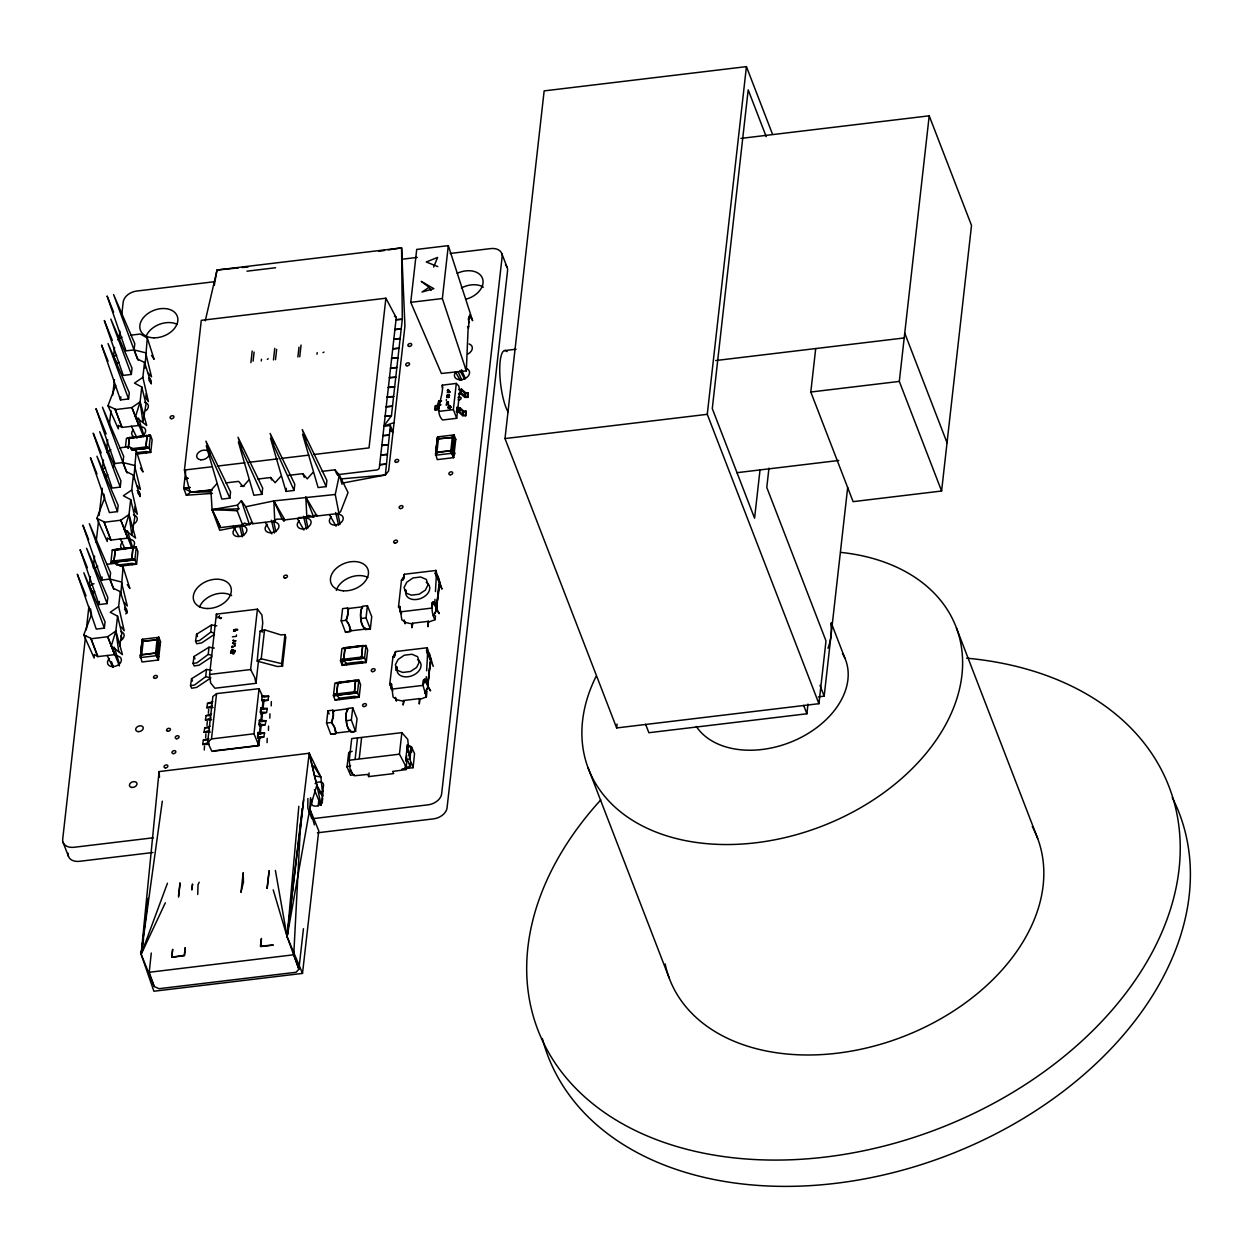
<?xml version="1.0" encoding="UTF-8"?>
<svg xmlns="http://www.w3.org/2000/svg" width="1253" height="1253" viewBox="0 0 1253 1253"><rect width="100%" height="100%" fill="white"/><g stroke="black" fill="none" stroke-linecap="round" stroke-linejoin="round"><path stroke-width="1.5" d="M393.411 656.462L392.925 657.12L395.65 651.544L427.257 647.754L426.537 650.933M403.388 577.649L404.343 574.266L435.95 570.475L435.245 573.655M307.893 798.49L307.815 808.154L311.699 818.24M233.544 630.478C235.627 627.565 241.735 630.572 233.606 629.977M427.007 691.202L426.365 696.966L419.755 699.409L419.457 698.626L403.654 700.505L403.137 705.032L403.952 701.304L397.295 699.91L393.097 697.06L391.328 683.887L391.469 684.686M435.073 619.687C428.401 608.786 435.417 593.906 431.721 608.097L400.114 611.887L399.864 606.656L401.806 619.796L406.003 622.631L412.66 624.025L411.845 627.753L412.347 623.242L428.15 621.347L428.463 622.13L435.073 619.687L435.496 615.849M426.365 696.966L423.013 685.375L423.075 680.896M431.721 608.097L431.972 603.038M232.698 653.612C232.165 653.126 235.956 654.05 232.792 653.69M448.59 404.014L448.574 404.813C447.055 402.62 443.719 407.178 448.496 403.889M197.739 894.501L198.021 884.775L199.18 882.222M400.177 607.407L399.738 606.28M267.061 742.669L267.187 738.362M268.44 730.405L268.565 726.098M269.818 718.141L269.943 713.834M271.212 705.862L271.337 701.555M458.927 412.347L459.037 408.368L456.828 407.491L456.656 412.143L458.927 412.347L462.749 415.714L465.787 415.714L465.991 411.078L463.641 411.062L459.992 407.789L456.828 407.491L456.656 412.143M460.994 394.006L461.104 390.028L458.974 389.511L461.558 389.182L465.646 392.69L468.058 392.722L467.855 397.373L464.816 397.373L460.994 394.006L458.582 393.787L461.135 393.019L467.855 397.373M419.457 698.626L419.285 704.014L419.88 698.532M428.15 621.347L427.978 626.735L428.573 621.269M322.694 794.778L320.862 776.985L309.209 753.241L159.068 771.597L141.135 954.253L154.213 986.503L159.037 988.695L296.1 972.265L298.887 969.164L293.75 954.77L300.642 822.548M120.711 595.488L123.076 567.108L116.028 563.192L106.646 564.367M133.836 478.959L136.201 450.579L129.153 446.663L119.771 447.854M144.847 368.241L147.29 337.934L140.258 334.018L130.876 335.193M469.139 318.011A1.911 1.331 -21.1 0 1 469.593 318.481L469.593 314.989L472.647 320.674L448.308 245.635L416.716 249.425L410.749 302.333L441.385 373.472L466.304 370.888L468.152 327.769M469.17 322.632L468.841 321.755L468.528 328.364M469.389 317.291L469.436 316.367L469.781 317.244M429.387 653.627L433.272 666.392L426.928 652.374L427.257 647.754L430.593 660.143L427.602 686.707L430.593 690.904L425.973 682.462L426.302 676.636M426.631 670.809L427.618 653.33M436.295 575.988L435.95 570.475L439.302 582.864L436.31 609.428L439.286 613.625L434.666 605.183L434.995 599.357M435.433 591.588L436.31 576.067M350.448 730.483L350.762 731.846L355.492 731.266L357.058 718.83L352.751 707.835L347.817 708.399L347.081 709.903L345.828 715.479L346.439 721.023A29.383 19.75 6.4 0 0 350.354 731.329L336.008 733.036A29.383 20.518 -21.1 0 0 336.446 731.987M303.445 928.724L298.887 969.164L287.109 936.696L309.789 808.843L310.54 797.722M204.255 749.999L204.521 746.068M205.633 737.735L205.899 733.804M207.011 725.471L207.278 721.54M208.39 713.208L208.671 709.276M439.349 405.439L439.615 401.853L441.557 400.897L438.738 400.976L437.156 408.901L434.995 409.496L435.402 410.311L438.158 409.621L439.349 405.439L441.025 404.813L438.315 404.813L437.156 408.901M430.249 662.289L427.853 685.861M438.957 585.01L436.31 610.446M355.147 758.895L357.481 738.221M359.282 758.269L361.584 737.845M831.146 634.316L830.802 637.276M231.836 651.106L231.977 649.446L231.836 651.106L230.771 651.137L231.789 651.012M298.841 806.274L287.109 936.696L302.506 973.409L153.9 991.233L141.135 954.253L148.12 898.417M465.286 396.528L465.646 392.69M257.178 661.114L260.107 631.136L264.571 629.836L280.891 634.926L284.964 634.598L285.809 637.182L282.551 666.11L277.461 666.518L257.178 661.114L261.235 658.796L281.659 663.636L282.551 666.11M131.706 560.201L132.975 547.295L115.292 549.315L113.866 561.971L131.706 560.201L132.975 547.295L115.417 549.769L113.866 561.971L131.455 559.699M145.881 448.386L131.565 449.702L145.881 448.386L147.149 435.48L129.466 437.516L128.245 448.355L129.466 437.516M140.602 655.194L141.981 641.317L158.551 639.703L156.891 652.876L140.602 655.194L141.981 641.317L158.551 639.703M354.301 693.222L355.586 680.316L337.903 682.352L336.477 694.992L354.301 693.222L355.586 680.316L338.028 682.791L336.477 694.992L354.066 692.721M361.381 658.498L362.665 645.593L344.982 647.613L343.557 660.268L361.381 658.498L362.665 645.593L345.108 648.067L343.557 660.268L361.146 657.997M435.825 452.819L437.203 438.942L453.774 437.328L452.114 450.5L435.825 452.819L437.203 438.942L453.774 437.328M465.787 415.714L463.25 414.884L463.641 411.062M158.317 639.281L156.891 652.876L140.461 654.677M402.041 768.966L413.083 767.697L414.555 753.601L411.376 746.757L407.429 744.721L405.815 758.958L406.097 761.072L407.977 760.994L410.044 766.444L405.032 767.713M453.539 436.905L452.114 450.5L435.699 452.286M154.213 986.503L149.217 972.281L151.284 953.016M370.34 628.99L371.734 616.648L367.411 605.653L362.493 606.201C359.235 612.78 359.172 632.107 370.34 628.99L366.033 617.901L367.411 605.653M205.711 676.651L210.896 677.873L196.627 687.411L191.678 688.226L190.534 685.657L194.481 685.046L205.711 676.651L206.494 669.462L211.757 670.277M211.804 656.697L199.133 665.171L194.184 665.969L193.04 663.417L196.972 662.806L208.217 654.411L209 647.221L214.263 648.036M214.31 634.457L201.639 642.93L196.674 643.729L195.546 641.176L199.478 640.565L210.723 632.17L211.506 624.981L216.769 625.795M300.328 830.191L303.649 799.727M461.135 393.019L461.558 389.182M178.521 896.13L179.993 882.754M438.315 404.813L438.738 400.976M456.703 418.298L453.367 409.653L456.296 383.449L442.246 385.157C444.22 395.87 433.428 411.141 442.607 419.99L456.703 418.298L459.663 392.079M427.633 685.454L430.186 662.414M436.138 610.101L439.944 582.802L438.19 576.584M114.556 347.363L113.506 356.651L116.701 363.777M90.326 576.537L89.292 585.824L91.673 591.165M103.451 460.008L102.401 469.311L105.597 476.422M85.627 635.616L62.697 839.244A12.969 9.053 -21.1 0 0 74.099 847.279L153.414 837.771M86.285 629.805L88.9 606.53M93.27 567.75L94.586 556.113M96.105 542.533L98.517 521.201M99.175 515.39L102.229 488.231M106.599 449.451L107.68 439.756M109.434 424.25L110.969 410.671M112.707 395.149L114.462 379.643M119.035 338.921L119.912 331.152M121.666 315.646L123.186 302.067A12.969 9.053 -21.1 0 1 136.749 291.041L214.122 281.753M115.025 409.637L131.894 407.554L138.864 425.487L122.011 427.414L115.088 409.151L107.977 405.721L115.73 385.36M90.796 638.811L107.664 636.728L114.65 654.661L97.781 656.588L90.858 638.325L83.763 634.895L91.516 614.534L90.514 608.817M103.921 522.282L120.789 520.214L127.775 538.148L110.906 540.059L103.983 521.812L96.888 518.366L104.625 498.005L103.968 494.199M128.573 398.955L108.04 343.604L129.278 392.784L128.573 398.955L120.492 399.926L120.836 396.841M107.116 603.601L86.582 548.25L107.805 597.43L107.116 603.601L99.018 604.572L99.363 601.487M124.266 602.489L127.305 605.998L121.4 581.987L109.872 579.074L101.791 580.045L102.135 576.96M131.346 374.428L132.035 368.257L110.812 319.076L131.346 374.428L123.248 375.399L104.328 320.533L112.316 340.362M104.344 628.129L105.048 621.958L83.826 572.778L104.344 628.129L96.262 629.1L77.341 574.234L86.05 595.88M117.469 511.616L118.174 505.429L96.935 456.249L117.469 511.616L109.387 512.587L90.451 457.705L96.998 473.932M120.241 487.088L120.93 480.901L99.707 431.721L120.241 487.088L112.143 488.059L93.223 433.178L101.211 453.022M112.676 561.062L116.905 565.15L132.066 563.333L136.561 564.195L137.971 551.649L136.279 547.263L112.253 550.145L114.148 549.91L112.253 550.145L110.844 562.691L112.676 561.062L112.739 562.472L112.676 561.062L132.912 558.634L134.87 559.809L136.561 564.195L119.928 566.199M113.976 549.472L113.882 550.443L136.279 547.263L134.87 559.809L110.844 562.691L112.566 562.033M125.425 447.305L126.428 438.331L150.454 435.449L152.146 439.834L150.736 452.396L135.95 454.166M128.166 437.673L128.057 438.628L150.454 435.449L149.044 448.01L150.736 452.396L146.241 451.519L136.765 452.662M138.864 425.487L135.481 416.857L140.101 401.868L141.777 386.989L134.463 383.105L142.858 377.341L144.534 362.462L137.438 359.031L113.569 294.533L134.791 343.714L134.102 349.9L138.237 360.316M114.65 654.661L111.251 646.031L115.871 631.042L117.547 616.163L110.233 612.278L118.628 606.515L120.304 591.635L113.209 588.205L89.339 523.707L110.577 572.887L109.872 579.074L114.007 589.49M127.775 538.148L124.376 529.502L128.996 514.513L130.672 499.649L123.358 495.765L131.753 489.986L133.429 475.122L126.334 471.676L102.464 407.194L123.687 456.374L122.998 462.545L127.133 472.976M146.194 393.63L145.724 397.859L148.434 401.586L142.858 377.341M135.105 506.275L134.619 510.504L137.329 514.231L131.753 489.986M132.129 564.727L132.238 563.772M132.802 559.605L132.912 558.634L132.959 560.044L134.87 559.809M134.212 547.044C133.883 549.002 134.463 545.744 136.279 547.263M146.303 452.928L146.413 451.957M132.411 449.999L149.044 448.01L147.087 446.835L147.149 448.229L147.087 446.835L130.531 448.809M148.387 435.245C148.058 437.187 148.637 433.93 150.454 435.449M155.482 653.909L156.75 653.753L155.482 653.909L156.766 655.632L158.833 637.291L157.236 638.45L155.482 653.909L158.458 660.018L156.766 655.632L140.32 657.606L142.388 639.265L158.833 637.291L160.525 641.677L158.458 660.018L142.012 661.991L140.32 655.726L141.589 655.57L143.328 640.111L142.388 639.265L142.231 640.706L143.328 640.111L142.059 640.267M157.392 656.353L158.708 644.762L160.133 645.06M189.704 490.941L184.442 470.047L201.294 320.345L385.893 298.214L395.964 317.15M212.43 493.369L186.337 495.217L183.705 488.372L185.663 470.987M178.552 897.132L180.072 883.553M258.51 660.66L255.972 683.308L214.921 688.242L210.629 682.948L209.596 674.459L216.377 614.142L257.429 609.177L261.908 614.925L262.738 622.898L261.893 630.447M229.863 498.13L206.259 445.896L221.781 499.101L229.863 498.13L230.568 491.959L205.915 441.119L210.05 454.072M259.747 737.986L258.885 745.66L211.945 751.377L207.653 742.34L212.853 696.511L216.565 693.614L259.058 688.68L262.629 696.464M250.898 362.634L252.198 351.044M208.734 738.409L203.346 740.163L202.688 744.533L208.938 744.313L208.578 739.803M185.178 947.55L184.301 955.272L171.771 957.229L172.648 949.476L171.771 957.229L184.473 955.71L185.334 947.957M191.897 889.787L192.555 883.976L191.834 889.646M253.075 361.13L254.093 352.077M207.653 742.34L211.491 738.941L216.565 693.614M261.313 360.942L261.501 359.235M231.742 651.435L230.552 653.032L234.499 652.562M232.275 650.965L235.204 650.573L232.322 651.043L232.4 649.868L234.389 650.699L232.4 649.868M236.488 634.942L236.331 636.336L232.385 636.822M273.467 359.94L274.767 348.35M275.503 359.689L276.662 349.368M261.971 494.293L238.383 442.043L253.889 495.264L261.971 494.293L262.676 488.106L238.023 437.266L241.578 448.37M255.972 683.308L254.688 677.387L250.631 669.541L257.429 609.177M258.885 745.66L253.983 733.788L259.058 688.68M297.885 357.011L298.997 347.159M299.733 356.776L301.065 345.045M257.57 736.654L258.04 732.504L264.587 733.021L263.772 737.015L258.243 738.409L257.57 736.654L263.772 737.015M258.948 724.391L259.418 720.24L265.965 720.757L265.15 724.751L259.637 726.145L258.948 724.391L265.15 724.751M260.342 712.127L260.796 707.976L267.343 708.493L266.529 712.487L261.016 713.881L260.342 712.127L266.529 712.487M261.72 699.863L262.19 695.697L268.722 696.229L267.923 700.223L262.394 701.617L261.72 699.863L267.923 700.223M258.243 738.409L258.04 732.504M259.637 726.145L259.935 723.373M261.016 713.881L261.329 711.109M273.687 444.517L270.147 433.413L294.784 484.253L294.095 490.44L285.997 491.411L286.342 488.31M258.087 745.175L258.948 737.594M259.371 733.835L260.436 724.328M260.859 720.6L261.705 713.02M262.128 709.261L262.989 701.711M260.185 734.133L261.25 724.532M261.689 720.694L262.55 713.02M262.973 709.182L264.054 699.581M281.659 663.636L284.964 634.598M316.993 354.254L317.197 352.563M261.329 938.419L260.436 946.14L273.311 945.06L260.608 946.579L261.485 938.826M267.171 888.408L269.129 870.96M326.203 486.587L302.599 434.352L318.105 487.558L326.203 486.587L326.892 480.4L302.255 429.56L305.795 440.664M311.95 799.21L311.543 802.86A5.247 3.665 -21.1 0 0 316.163 806.118A5.247 3.665 -21.1 0 0 321.661 801.654L323.509 785.239A5.247 3.665 -21.1 0 0 320.737 782.044A5.247 3.665 -21.1 0 0 315.114 783.595M332.844 710.185L333.376 715.181L331.465 722.495L334.441 727.241L335.773 733.631L330.729 734.148L326.547 723.059L327.91 710.827L332.844 710.185L333.924 711.422M318.184 805.961L318.795 800.479A5.247 3.665 -21.1 0 1 318.904 799.947M347.504 608.003L348.036 612.999L346.126 620.313L349.101 625.059L350.433 631.449L345.405 631.966L341.208 620.877L342.586 608.629L347.504 608.003L348.585 609.24M336.587 682.509L336.477 683.465L358.875 680.285L357.465 692.846L333.455 695.728L334.864 683.167L358.875 680.285L360.566 684.671L359.157 697.232L335.146 700.114L333.455 695.728L335.287 694.099L355.507 691.672L357.465 692.846L359.157 697.232L354.677 696.355L339.5 698.172L335.287 694.099L335.35 695.493L335.287 694.099M343.667 647.77L343.557 648.741L365.954 645.561L364.545 658.123L340.534 660.989L341.944 648.443L365.954 645.561L367.646 649.947L366.236 662.492L342.226 665.374L340.534 660.989L342.367 659.36L362.587 656.932L364.545 658.123L366.236 662.492L361.757 661.631L346.58 663.448L342.367 659.36L342.429 660.77L342.367 659.36M342.617 661.788L342.226 665.374L346.58 663.448M335.82 733.631L330.729 734.148M339.563 699.581L339.5 698.172M385.893 298.214L369.024 447.901L313.892 454.51M346.642 664.857L346.752 663.886M350.48 631.449L345.405 631.966M394.538 316.429A2.631 1.833 -21.1 0 1 396.199 318.074L379.33 467.776A2.631 1.833 -21.1 0 1 376.589 470L337.73 474.668M355.492 731.266L351.357 720.083L352.751 707.835M354.74 697.764L354.85 696.793M355.398 692.627L355.507 691.672L355.57 693.066L357.465 692.846M406.99 760.179L405.941 769.593L392.612 771.441L393.708 773.587L368.695 776.594L367.599 774.432L354.333 775.779L350.26 770.987L349.258 760.242L351.701 738.581L401.853 732.645L407.742 739.348L408.478 746.992M361.819 663.025L361.929 662.07M362.477 657.903L362.587 656.932L362.65 658.342L364.545 658.123M384.013 426.239L390.341 425.487L385.376 475.012L343.463 482.906M368.695 776.594L369.102 772.913M392.831 690.873L389.761 684.216L392.925 657.12M398.47 607.219L401.477 580.217L403.247 577.899M425.973 682.462L424.485 679.972L423.013 685.375L391.406 689.166L391.437 684.232M400.114 611.887L399.879 606.687M395.791 670.277L396.199 666.627M466.304 370.888L442.356 298.543L448.308 245.635M434.995 409.496L435.417 405.69L437.548 405.142M435.402 410.311L435.417 405.69M405.941 769.593L404.907 764.455L399.441 754.181L401.853 732.645M450.72 451.519L451.973 451.378L450.72 451.519L451.988 453.257L454.056 434.916L452.458 436.075L450.72 451.519L453.68 457.643L451.988 453.257L435.543 455.231L437.61 436.874L454.056 434.916L455.747 439.302L453.68 457.643L437.234 459.616L435.543 453.351L436.811 453.194L438.55 437.736L437.61 436.874L437.454 438.331L438.55 437.736L437.281 437.892M446.287 400.474L446.397 399.441M447.415 390.435L447.963 389.526L447.415 390.435L449.028 390.231M406.097 761.072L406.692 755.731M407.1 752.176L407.429 744.721L409.856 759.255L413.083 767.697M423.013 685.375L424.454 679.94M452.631 453.978L453.931 442.387L455.356 442.669M468.779 322.663L468.794 317.119L468.528 320.282L468.591 318.121M768.95 468.136L766.789 487.448L825.993 640.909L818.929 703.685L616.648 727.946L504.99 438.566L544.147 90.889L746.428 66.628L772.412 133.961M616.648 727.946L617.087 724.046M818.929 703.685L707.272 414.32L746.428 66.628M760.023 469.922L754.572 518.209L712.284 408.603L748.182 89.887L766.209 136.608M740.962 138.394L929.209 115.824L971.514 225.43L941.598 491.019L853.105 501.639L810.801 392.017L815.703 348.569M645.608 724.297L648.866 732.723L806.885 713.771L807.981 704.108M818.397 696.872L824.176 696.167L847.67 487.558M941.598 491.019L899.309 381.413L929.209 115.824M261.235 658.796L264.571 629.836M267.093 888.236L269.097 870.866M302.506 973.409L318.748 830.802L309.789 808.843L316.837 785.161L309.209 753.241L287.109 936.696L273.217 889.881M438.158 409.621L439.27 403.168M410.044 766.444L410.451 762.873M462.749 415.714L463.187 411.877L459.037 408.368M465.552 414.868L465.991 411.078M467.62 396.528L468.058 392.722M299.733 829.768L287.109 936.696L275.394 870.49M300.187 825.884L302.255 808.389M463.25 414.884L459.538 411.626L459.992 407.789M354.176 774.652L350.621 775.309L347.018 766.961L348.726 752.552L352.171 751.346M464.816 397.373L465.286 393.552L461.104 390.028M145.646 447.885L147.149 435.48L129.592 437.955M232.322 651.043L233.356 650.323M322.037 803.439L322.726 798.083M162.31 801.168L141.135 954.253L165.333 902.818M195.546 641.176L196.549 634.253L211.506 624.981M193.04 663.417L194.043 656.494L209 647.221M190.534 685.657L191.537 678.734L206.494 669.462M213.088 707.522L206.839 707.741L207.497 703.372L212.885 701.617M211.71 719.786L205.445 720.005L206.118 715.635L211.491 713.881M210.332 732.05L204.067 732.269L204.74 727.899L210.112 726.145M143.578 938.779L141.135 954.253L167.448 883.24M119.646 646.062L121.76 633.219L117.547 616.163M401.446 580.437L401.9 579.434M392.753 657.7L392.894 657.183M214.294 285.308L217.02 270.006L401.602 247.875L404.938 326.078L388.618 470.956L385.376 475.012L340.659 478.944M298.59 517.583L313.626 516.831L315.662 514.497L316.962 516.032L338.952 513.401L335.256 494.496L339.359 475.012L334.943 469.812L322.115 471.363M449.435 391.108L449.937 392.424L448.997 391.108M449.06 394.35L449.561 395.666L448.48 394.413M205.257 320.893L217.02 270.006L238.383 267.907M401.54 613.594L398.642 606.468M389.84 684.811L390.325 683.433L391.453 684.107M409.245 755.653L411.376 746.757L407.695 746.835M389.777 684.169L390.811 683.433M402.949 580.061L404.343 574.266L403.701 578.745M394.194 656.964L395.65 651.544L394.241 657.339M446.632 397.342L448.715 397.514L446.788 396.825M234.342 646.329L235.078 644.997L234.828 646.391M448.558 392.095L449.733 391.844L448.684 391.688M448.198 395.337L449.357 395.087M158.489 638.294L157.236 638.45L158.661 638.732L158.833 637.291M453.727 435.919L452.458 436.075L453.884 436.357L454.056 434.916M436.655 610.242L436.561 607.188M427.962 687.505L427.853 684.451M430.327 662.539L431.236 660.065L429.199 654.254L429.795 657.371M433.679 267.03L437.626 257.413L426.271 261.987L437.845 266.607M233.23 646.266L231.821 646.423L232.839 646.595M158.88 645.201L160.525 641.677M447.462 391.782L447.368 392.581L447.885 391.641M447.102 395.024L447.008 395.823L447.525 394.867M454.103 442.826L455.747 439.302M113.068 466.915L114.9 463.516L95.98 408.65L106.16 433.898M436.952 609.35L433.444 615.818L436.952 609.35L434.525 602.317M428.244 686.628L424.736 693.097L428.244 686.628L426.365 680.128L424.281 679.392M403.67 578.839L402.949 579.669M350.448 630.995L350.448 630.885A29.383 19.75 6.4 0 0 346.517 620.721L346.408 619.796A29.383 20.518 -21.1 0 0 347.676 608.598L362.242 606.844A29.383 20.518 -21.1 0 0 360.989 618.042L361.099 618.966A29.383 19.766 6.4 0 0 365.03 629.147L350.668 630.839A29.383 20.518 -21.1 0 0 351.106 629.789M394.538 655.162L393.677 656.18M432.019 602.959L433.569 602.02L435.198 603.147M423.404 680.066L424.626 679.314M450.579 407.648L451.143 406.739L449.733 408.666L448.135 407.992L450.469 405.8A1.645 1.143 -21.1 0 0 448.339 406.395A1.645 1.143 -21.1 0 0 448.433 407.977A1.645 1.143 -21.1 0 0 450.579 407.648L449.733 408.666M140.32 657.606L141.589 655.57L140.32 655.726M435.543 455.231L436.811 453.194L435.543 453.351M233.23 640.142L234.483 641.285L235.862 640.706M232.948 642.742L234.186 643.885L235.564 643.306M448.292 402.746L448.386 401.743L447.008 401.618C450.626 402.636 444.267 403.826 448.088 402.902M216.612 484.003L210.911 490.409L212.086 509.595L219.714 530.301L249.394 524.521L251.43 522.203L252.73 523.738L274.736 521.091L276.427 519.196L282.129 519.087L284.055 521.326L283.538 518.35L284.854 519.885L306.844 517.254L308.536 515.343L313.626 516.831L316.899 515.077M248.721 480.15L243.019 486.556L238.618 481.371L225.775 482.906M252.667 522.783L249.394 524.521L244.319 523.049L242.628 524.944L220.622 527.591L212.086 509.595L237.412 505.163L241.422 500.652L245.76 506.76L252.73 523.738M220.622 527.591L212.086 509.595L237.13 510.723L238.822 508.828L237.412 505.163M280.844 476.312L275.127 482.703L270.726 477.518L257.899 479.053M312.952 472.459L307.236 478.85L302.834 473.665L288.174 475.42M338.952 513.401L340.659 511.506L348.052 492.539L339.359 475.012L342.038 484.269M234.844 631.026L233.606 631.293L237.036 629.664L234.123 631.308M322.162 791.739L323.133 790.878M235.674 641.003L233.575 640.377M235.392 643.603L233.277 642.977M135.481 416.857L146.679 425.456L140.101 401.868L131.894 407.554L143.641 436.733M124.376 529.502L135.575 538.101L128.996 514.513L120.789 520.214L131.784 547.577M111.251 646.031L122.449 654.63L115.871 631.042L107.664 636.728L119.411 665.907M117.907 339.908L122.011 337.088M106.818 452.552L110.906 449.733M95.056 568.142L97.781 566.262M186.337 495.217L190.926 492.084L212.321 490.205M429.106 287.297L422.01 292.043L433.82 288.676L421.227 281.361L429.106 287.297L431.095 290.398M115.652 364.216L118.878 362.117M104.547 476.86L107.774 474.762M91.422 593.389L94.664 591.291M267.328 359.329L268.236 358.781M323.023 352.657L323.932 352.093M448.323 394.914L449.357 394.93M116.639 355.21L113.506 356.651L116.999 363.198M105.534 467.855L102.401 469.311L106.756 477.471M467.51 326.767L468.779 326.172M93.975 583.663L89.292 585.824L93.646 594M347.833 709.95A29.383 19.75 6.4 0 1 347.801 708.994L347.582 709.041A29.383 20.518 -21.1 0 0 346.329 720.24C346.517 725.205 348.569 734.947 355.68 731.172M232.807 647.065L231.664 647.018L233.011 646.987M347.018 766.961L350.574 765.583M340.534 660.989L342.257 660.331M333.455 695.728L335.178 695.055M206.839 707.741L212.415 705.768M205.445 720.005L211.037 718.032M204.067 732.269L209.643 730.295M202.688 744.533L208.264 742.559M365.954 645.561L363.793 646.313L363.903 645.342M358.875 680.285L356.713 681.037L356.823 680.081M432.99 602.129L433.883 602.051M335.146 700.114L339.673 698.61M394.068 422.668L383.919 425.973L391.422 415.824L402.307 319.249L401.602 247.875L388.336 249.88M435.825 406.505L438.597 405.784M264.32 697.154L268.722 696.229M262.942 709.417L267.343 708.493M261.564 721.681L265.965 720.757M260.185 733.945L264.587 733.021M245.76 506.76L273.859 500.902L335.256 494.496M211.444 489.813L191.443 492.163L183.705 488.372L189.923 487.354M378.86 251.32L384.546 250.459M370.262 628.943L365.422 629.648L365.109 628.301M361.099 618.512L366.033 617.901M346.439 720.694L351.357 720.083M211.491 738.941L253.983 733.788M349.258 760.242L399.441 754.181M149.217 972.281L293.75 954.77L293.406 950.902M246.966 271.181L275.566 267.75M401.759 259.261L417.233 257.413M450.109 253.466L490.737 248.595A12.969 9.053 -21.1 0 1 502.14 256.63L441.651 793.807A12.969 9.053 -21.1 0 1 428.087 804.833L312.028 818.757M410.749 302.333L442.356 298.543M394.899 329.664L401.211 328.897L394.789 329.398M392.722 348.976L399.034 348.224L392.612 348.71M504.567 350.589L516.064 349.211M390.544 368.288L396.856 367.536L390.435 368.037M388.367 387.616L394.679 386.848L388.258 387.349M715.667 360.551L904.196 337.95M386.19 406.927L392.518 406.176L386.081 406.661M114.9 463.516L122.998 462.545L134.525 465.458L140.414 489.484L137.391 485.976M810.801 392.017L899.309 381.413M381.836 445.567L388.164 444.799L381.742 445.301M184.442 470.047L212.399 466.696M217.474 466.085L244.93 462.78M248.564 462.357L277.821 458.849M281.267 458.426L308.786 455.137M504.99 438.566L707.272 414.32M452.787 454.416L454.056 454.259M183.705 488.372L190.017 487.621M379.659 464.879L385.987 464.111L379.565 464.612M240.576 486.321L244.46 485.851M736.795 472.71L838.758 460.477M157.565 656.791L158.833 656.65M230.599 652.578L235.031 652.046M209.596 674.459L250.631 669.541M347.801 708.806L333.235 710.733A29.383 19.75 6.4 0 1 333.909 711.61M213.323 750.892L257.57 745.598M153.023 852.494L79.519 861.312A12.969 9.053 -21.1 0 1 68.101 853.277M317.448 832.791L433.507 818.867A12.969 9.053 -21.1 0 0 447.055 807.84L507.559 270.664A12.969 9.053 -21.1 0 0 505.445 264.978M439.302 411.313L453.367 409.653M341.208 620.877L346.126 620.313M326.547 723.059L331.465 722.495M242.268 267.531L248.094 266.967M447.196 403.2L446.397 403.137M230.724 651.56L231.789 651.513M212.086 509.595L238.822 508.828M210.347 491.912L190.926 492.084A2.631 1.833 -21.1 0 1 189.689 490.518M424.798 679.298L426.506 680.41M207.497 703.372L212.039 703.372M206.118 715.635L210.661 715.635M204.74 727.899L209.282 727.899M203.346 740.163L207.904 740.163M465.286 393.552L468.293 393.567M463.187 411.877L466.226 411.908M405.815 758.958L409.856 759.255L411.376 746.757L411.673 752.176M456.311 411.297L459.538 411.626M146.977 447.791L149.044 448.01M347.629 608.394L347.895 608.551A29.383 19.75 6.4 0 1 348.569 609.428M234.828 641.27L233.904 640.722M234.53 643.87L233.606 643.322M309.209 753.241L314.503 775.889L320.862 776.985L313.485 765.818M232.948 640.534L233.591 641.097M232.651 643.134L233.309 643.697M210.723 632.17L214.169 632.984M208.217 654.411L211.663 655.225M260.107 631.136L262.864 632.029M436.31 574.908L437.845 576.035L436.216 574.845M426.506 650.479L428.604 652.844M428.307 652.641L426.693 651.309M389.949 430.218L392.972 432.332L390.341 425.487M428.479 652.75L429.497 653.862M433.193 602.693L434.666 605.183M456.296 383.449L458.802 385.971L459.6 390.623M148.48 373.316L151.519 376.824L145.63 352.813L134.102 349.9L126.005 350.871L107.085 295.99L113.631 312.232M319.155 791.833L322.961 796.297L316.837 785.161L314.503 775.889M336.368 473.477L338.169 475.607M435.402 574.093L435.214 573.201M121.494 627.033L124.204 630.76L118.628 606.515M151.519 355.413L154.119 359.345L147.29 337.934M148.762 379.941L151.362 383.872L144.534 362.462M140.414 468.058L143.014 471.989L136.201 450.579M137.658 492.601L140.258 496.533L133.429 475.122M127.289 584.587L129.889 588.518L123.076 567.108M124.533 609.115L127.133 613.046L120.304 591.635M306.844 517.254L305.826 497.128L316.962 516.032M274.736 521.091L273.859 500.902L284.854 519.885M455.356 371.812L460.196 380.207M459.929 370.7L464.691 379.048M329.508 514.748L336.07 526.229M297.4 518.601L303.946 530.082M265.291 522.454L271.838 533.919M233.183 526.291L238.79 536.143M437.657 578.635L441.964 589.114L437.892 576.975L438.503 580.092M391.218 684.06L391.406 689.166M131.393 426.224L137 438.002M120.288 538.884L125.096 548.971M107.163 655.413L112.77 667.176M273.859 500.902L282.129 519.087M294.095 490.44L270.491 438.19L285.997 491.411M107.977 405.721L118.346 428.855L118.44 425.331L122.011 427.414L115.088 409.151M96.888 518.366L107.257 541.5L107.335 537.976L110.906 540.059L103.983 521.812M83.763 634.895L94.132 658.029L94.21 654.505L97.781 656.588L90.858 638.325M461.464 369.682L465.38 378.594M458.003 371.499L461.746 380.019M314.409 789.797L320.862 805.287M108.103 361.287L101.556 345.061L120.492 399.926M88.681 539.589L82.855 525.164L101.791 580.045M87.365 567.734L80.098 549.707L99.018 604.572M196.549 634.253L197.488 636.571M194.043 656.494L194.982 658.812M191.537 678.734L192.476 681.052M305.826 497.128L313.626 516.831M904.744 333.126L947.033 442.732M956.478 628.066L1037.688 838.508M831.24 622.804L844.773 657.872M819.995 685.344L824.176 696.167M803.643 705.345L806.885 713.771M501.78 253.529L507.199 267.547M588.033 767.697L669.243 978.139M412.347 623.242L412.66 624.025M334.943 469.812L335.898 472.256M403.654 700.505L403.952 701.304M302.834 473.665L304.244 477.33M270.726 477.518L271.666 479.962M237.13 510.723L242.628 524.944M262.19 695.697L262.864 697.451M260.796 707.976L261.485 709.731M259.418 720.24L260.091 721.994M63.057 842.345L68.476 856.379M327.91 710.827L329.116 713.975M350.824 769.734L352.203 773.352M111.501 661.709L113.412 666.941M403.952 620.407L405.142 623.806L404.155 620.078M395.243 697.686L396.449 701.085L395.447 697.357M241.422 500.652L249.394 524.521M138.488 418.063L143.703 434.713M127.383 530.724L132.599 547.373M121.087 635.663L122.246 639.359M114.258 647.237L119.474 663.886M309.789 808.843L314.425 824.866M405.377 590.194L406.238 593.358M141.777 386.989L145.99 404.046L142.967 422.386L140.101 401.868M130.672 499.649L134.885 516.706L131.863 535.031L128.996 514.513M365.265 629.21L365.249 629.1A29.383 20.518 -21.1 0 1 365.046 628.129M350.605 731.392L350.589 731.282A29.383 20.518 -21.1 0 1 350.37 730.311M332.985 710.67L333 710.78A29.383 20.518 -21.1 0 1 331.747 721.979L331.779 722.777A29.383 19.75 6.4 0 1 335.788 733.083L335.788 733.177M335.647 512.508L338.623 525.289M303.539 516.361L306.515 529.142M271.415 520.214L274.391 532.995M239.73 525.884L242.283 536.848M316.837 785.161L321.191 805.178M216.377 614.142L217.161 617.807M337.809 513.417L340.143 524.161M305.701 517.27L308.019 528.014M273.593 521.123L275.911 531.852M241.484 524.976L243.802 535.704M115.871 631.042L118.737 651.56M397.029 667.019L397.53 670.621M442.246 385.157L442.607 387.897M159.068 771.597L159.491 777.252M362.477 606.797L362.462 606.703A29.383 19.766 6.4 0 0 362.509 607.752M435.95 570.475L436.201 575.707M427.257 647.754L427.492 652.985M451.973 451.378L451.988 453.257M156.75 653.753L156.766 655.632M966.611 658.154A338.185 236.191 -21.1 0 1 1145.587 964.043A338.185 236.191 -21.1 0 1 675.555 1146.15A338.185 236.191 -21.1 0 1 600.767 799.9M1172.26 797.472A338.185 236.191 -21.1 0 1 947.393 1155.47A338.185 236.191 -21.1 0 1 542.361 1038.533M840.669 552.385A197.019 137.595 -21.1 0 1 949.429 717.311A197.019 137.595 -21.1 0 1 701.445 843.112A197.019 137.595 -21.1 0 1 596.036 676.479M1032.3 826.573A197.019 137.595 -21.1 0 1 900.312 1037.719A197.019 137.595 -21.1 0 1 665.171 963.964M426.208 582.347A12.483 8.708 -21.1 0 1 420.836 598.433A12.483 8.708 -21.1 0 1 406.05 590.132M417.5 659.626A12.483 8.708 -21.1 0 1 412.127 675.712A12.483 8.708 -21.1 0 1 397.342 667.41M146.053 336.415A19.703 13.752 -21.1 0 1 177.221 324.386M148.574 378.14A7.22 5.043 -21.1 0 1 150.987 382.932M144.581 402.307A7.22 5.043 -21.1 0 1 146.006 410.639M140.931 426.725A7.22 5.043 -21.1 0 1 145.646 430.875A7.22 5.043 -21.1 0 1 140.712 436.686M137.344 437.438A7.22 5.043 -21.1 0 1 133.382 429.622M137.078 490.643A7.22 5.043 -21.1 0 1 139.756 495.953M133.476 514.952A7.22 5.043 -21.1 0 1 134.525 523.582M129.826 539.37A7.22 5.043 -21.1 0 1 134.447 542.627A7.22 5.043 -21.1 0 1 131.769 548.109M122.81 549.425A7.22 5.043 -21.1 0 1 122.622 541.954M124.72 607.486A7.22 5.043 -21.1 0 1 125.817 613.939M120.789 631.575A7.22 5.043 -21.1 0 1 121.008 640.393M115.762 655.883A7.22 5.043 -21.1 0 1 120.899 662.038A7.22 5.043 -21.1 0 1 110.577 666.314A7.22 5.043 -21.1 0 1 109.497 658.467M199.509 607.094A19.703 13.752 -21.1 0 1 231.617 595.598M240.795 525.915A7.22 5.043 -21.1 0 1 246.465 531.914A7.22 5.043 -21.1 0 1 235.956 536.268A7.22 5.043 -21.1 0 1 235.36 528.155M272.418 522.125A7.22 5.043 -21.1 0 1 278.683 527.811A7.22 5.043 -21.1 0 1 268.205 532.462A7.22 5.043 -21.1 0 1 267.469 524.302M305.012 518.209A7.22 5.043 -21.1 0 1 310.744 524.083A7.22 5.043 -21.1 0 1 300.454 528.656A7.22 5.043 -21.1 0 1 299.232 520.778M337.12 514.356A7.22 5.043 -21.1 0 1 342.868 520.23A7.22 5.043 -21.1 0 1 332.562 524.803A7.22 5.043 -21.1 0 1 331.34 516.925M336.321 590.461A19.703 13.752 -21.1 0 1 367.834 577.414M457.204 273.342A19.703 13.752 -21.1 0 1 482.593 278.73A19.703 13.752 -21.1 0 1 465.74 299.248M461.386 287.986A19.703 13.752 -21.1 0 1 483.36 287.109M465.427 368.241A7.878 5.498 -21.1 0 1 468.559 375.602A7.878 5.498 -21.1 0 1 457.784 379.455A7.878 5.498 -21.1 0 1 455.904 371.655M469.108 343.948A7.878 5.498 -21.1 0 1 467.98 353.972M457.956 397.624A2.005 1.394 -21.1 0 1 460.603 397.217A2.005 1.394 -21.1 0 1 460.665 399.19A2.005 1.394 -21.1 0 1 458.018 399.832M452.975 452.239A2.005 1.394 -21.1 0 1 454.949 453.335A2.005 1.394 -21.1 0 1 452.913 455.137M830.692 623.54A82.103 57.34 -21.1 0 1 827.982 648.224M842.455 653.377A82.103 57.34 -21.1 0 1 799.727 738.095A82.103 57.34 -21.1 0 1 696.308 726.458M508.342 412.394A32.829 8.035 83.2 0 1 499.759 371.687A32.829 8.035 83.2 0 1 507.152 351.639M232.228 651.372L235.157 651.027L232.275 651.466M243.16 872.981L240.983 892.371L243.458 882.081L243.16 872.981M219.447 616.147L218.962 617.463L220.418 618.684L221.499 617.588A1.645 1.143 -21.1 0 1 219.259 617.87A1.645 1.143 -21.1 0 1 219.447 616.147M428.056 584.634L425.378 590.1L419.175 594.22L411.454 595.175L405.925 593.045L404.061 587.516L406.802 582.191L412.957 577.962L420.663 576.991L426.318 579.434L428.056 584.634M419.348 661.897L416.685 667.363L410.483 671.498L402.761 672.438L397.232 670.308L395.368 664.795L398.094 659.47L404.249 655.225L411.971 654.254L417.609 656.697L419.348 661.897M449.075 397.232L447.947 396.465L449.075 397.232M187.903 478.207L184.786 478.709L187.95 478.333M402.307 319.249L395.87 319.734L402.307 319.249M400.13 338.561L393.708 339.062L400.13 338.561M397.953 357.872L391.531 358.374L397.953 357.872M395.776 377.2L389.354 377.686L395.776 377.2M393.599 396.512L387.177 397.013L393.599 396.512M391.422 415.824L385 416.325L391.422 415.824M389.244 435.136L382.823 435.637L389.244 435.136M387.067 454.463L380.646 454.949L387.067 454.463M200.809 459.82A6.563 4.589 -21.1 0 0 209.22 452.975A6.563 4.589 -21.1 0 0 198.898 452.082A6.563 4.589 -21.1 0 0 200.809 459.82M153.947 337.84A19.703 13.752 -21.1 0 0 177.221 316.085A19.703 13.752 -21.1 0 0 145.364 315.599A19.703 13.752 -21.1 0 0 153.947 337.84M171.395 418.674A2.005 1.394 -21.1 0 0 173.916 416.56A2.005 1.394 -21.1 0 0 170.737 416.325A2.005 1.394 -21.1 0 0 171.395 418.674M138.253 731.642A3.947 2.757 -21.1 0 0 143.218 727.492A3.947 2.757 -21.1 0 0 136.984 727.038A3.947 2.757 -21.1 0 0 138.253 731.642M131.972 787.464A3.947 2.757 -21.1 0 0 136.937 783.313A3.947 2.757 -21.1 0 0 130.704 782.859A3.947 2.757 -21.1 0 0 131.972 787.464M154.933 678.39A2.005 1.394 -21.1 0 0 157.298 676.181A2.005 1.394 -21.1 0 0 154.072 676.134A2.005 1.394 -21.1 0 0 154.933 678.39M167.855 731.266A2.005 1.394 -21.1 0 0 170.392 729.168A2.005 1.394 -21.1 0 0 167.213 728.933A2.005 1.394 -21.1 0 0 167.855 731.266M165.459 767.885A2.005 1.394 -21.1 0 0 167.824 765.677A2.005 1.394 -21.1 0 0 164.582 765.63A2.005 1.394 -21.1 0 0 165.459 767.885M173.4 753.617A2.005 1.394 -21.1 0 0 175.765 751.408A2.005 1.394 -21.1 0 0 172.522 751.361A2.005 1.394 -21.1 0 0 173.4 753.617M176.657 738.706A2.005 1.394 -21.1 0 0 179.022 736.498A2.005 1.394 -21.1 0 0 175.78 736.451A2.005 1.394 -21.1 0 0 176.657 738.706M207.403 608.519A19.703 13.752 -21.1 0 0 230.693 586.764A19.703 13.752 -21.1 0 0 198.835 586.279A19.703 13.752 -21.1 0 0 207.403 608.519M284.901 578.087A2.005 1.394 -21.1 0 0 287.423 575.973A2.005 1.394 -21.1 0 0 284.259 575.754A2.005 1.394 -21.1 0 0 284.901 578.087M343.291 590.805A19.703 13.752 -21.1 0 0 368.131 570.021A19.703 13.752 -21.1 0 0 336.947 567.766A19.703 13.752 -21.1 0 0 343.291 590.805M363.887 706.567A2.005 1.394 -21.1 0 0 366.409 704.452A2.005 1.394 -21.1 0 0 363.245 704.217A2.005 1.394 -21.1 0 0 363.887 706.567M407.006 365.782A2.005 1.394 -21.1 0 0 409.543 363.668A2.005 1.394 -21.1 0 0 406.364 363.448A2.005 1.394 -21.1 0 0 407.006 365.782M409.183 346.454A2.005 1.394 -21.1 0 0 411.72 344.34A2.005 1.394 -21.1 0 0 408.541 344.105A2.005 1.394 -21.1 0 0 409.183 346.454M396.261 462.373A2.005 1.394 -21.1 0 0 398.626 460.149A2.005 1.394 -21.1 0 0 395.4 460.102A2.005 1.394 -21.1 0 0 396.261 462.373M372.564 671.639A2.005 1.394 -21.1 0 0 375.086 669.525A2.005 1.394 -21.1 0 0 371.922 669.29A2.005 1.394 -21.1 0 0 372.564 671.639M395.087 543.113A2.005 1.394 -21.1 0 0 397.452 540.904A2.005 1.394 -21.1 0 0 394.225 540.857A2.005 1.394 -21.1 0 0 395.087 543.113M400.427 508.577A2.005 1.394 -21.1 0 0 402.965 506.463A2.005 1.394 -21.1 0 0 399.785 506.228A2.005 1.394 -21.1 0 0 400.427 508.577M450.172 474.777A2.005 1.394 -21.1 0 0 452.693 472.663A2.005 1.394 -21.1 0 0 449.529 472.444A2.005 1.394 -21.1 0 0 450.172 474.777"/></g></svg>
